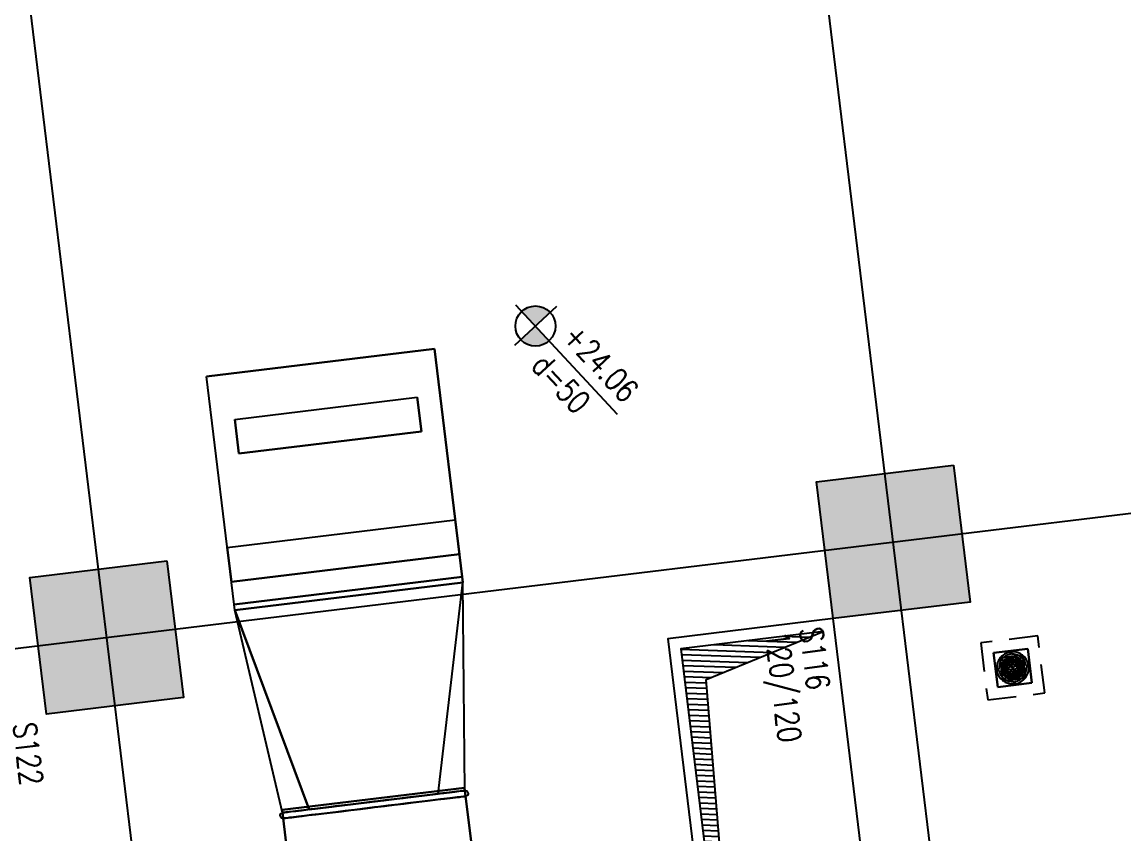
# Model space of a CAD drawing. Header units: inches. Extents: x 400392 to 401495, y 4543971 to 4544133.
# Drawn here: x 400445.86 to 400455.46, y 4544086.66 to 4544093.73 of the extents above; entities that cross this region are included whole.
import ezdxf

# ---------------------------------------------------------------- set-up
doc = ezdxf.new("R2010")
doc.units = ezdxf.units.IN
doc.header["$MEASUREMENT"] = 0
for name, pattern in [('AKS', [3, 2.5, -0.25, 0, -0.25]), ('CIZGI', [0.4, 0.25, -0.15]), ('CONTINU', [0])]:
    doc.linetypes.add(name, pattern=pattern)
doc.layers.add('A-DETL-GENF', color=92, linetype='Continuous', lineweight=9)
for name, color, linetype in [('aks prota', 2, 'AKS'), ('boşluk prota', 2, 'Continuous'), ('boşluk taraması prota', 252, 'Continuous'), ('kiriş prota', 6, 'Continuous'), ('kolon prota', 1, 'Continuous'), ('kolon tarama prota', 252, 'Continuous'), ('lkolon prota', 4, 'Continuous'), ('PRT-MI-a_fit_drainage', 10, 'Continuous'), ('st-s_level (kot)', 6, 'Continuous'), ('st-s_levelmark (kot işareti)', 4, 'Continuous'), ('tkolon prota', 6, 'Continuous')]:
    doc.layers.add(name, color=color, linetype=linetype)
doc.styles.add('OLCU', font='romanstw.shx')
doc.styles.add('tkolon', font='romanstw.shx')

# ---------------------------------------------------------------- blocks, each defined once
blk = doc.blocks.new('+24.06 mekanik')
at = {"layer": 'kolon tarama prota', "color": 253}
for p, q in [((10397.33107220294, 156094.7818936363), (10097.33107220294, 156094.7818936363)), ((10097.33107220294, 156094.7818936363), (10097.33107220294, 155794.7818936363)), ((10097.33107220294, 155794.7818936363), (10097.33107220294, 156094.7818936363)), ((10097.33107220294, 156094.7818936363), (10397.33107220294, 156094.7818936363)), ((10097.33107220294, 156094.7818936363), (10097.33107220294, 156094.7818936363)), ((10242.33107220294, 156084.6925794327), (10242.33107220294, 156064.6776817192)), ((10242.33107220294, 156064.6776817192), (10242.33107220294, 156084.6925794327)), ((10242.33107220294, 156084.6925794327), (10242.33107220294, 156084.6925794327)), ((10242.33107220294, 156064.6776817192), (10242.33107220294, 156064.6776817192)), ((10242.33107220294, 156039.6502234414), (10242.33107220294, 156019.6150413718)), ((10242.33107220294, 156019.6150413718), (10242.33107220294, 156039.6502234414)), ((10242.33107220294, 156039.6502234414), (10242.33107220294, 156039.6502234414)), ((10242.33107220294, 156019.6150413718), (10242.33107220294, 156019.6150413718)), ((10252.33107220294, 156064.6776817192), (10252.33107220294, 156084.6925794327)), ((10252.33107220294, 156084.6925794327), (10252.33107220294, 156064.6776817192)), ((10252.33107220294, 156084.6925794327), (10252.33107220294, 156084.6925794327)), ((10252.33107220294, 156064.6776817192), (10252.33107220294, 156064.6776817192)), ((10252.33107220294, 156019.6150413718), (10252.33107220294, 156039.6502234414)), ((10252.33107220294, 156039.6502234414), (10252.33107220294, 156019.6150413718)), ((10252.33107220294, 156039.6502234414), (10252.33107220294, 156039.6502234414)), ((10252.33107220294, 156019.6150413718), (10252.33107220294, 156019.6150413718)), ((10397.33107220294, 155794.7818936363), (10397.33107220294, 156094.7818936363)), ((10397.33107220294, 156094.7818936363), (10397.33107220294, 155794.7818936363)), ((10397.33107220294, 156094.7818936363), (10397.33107220294, 156094.7818936363)), ((10127.43528412013, 155949.7818936363), (10107.42038640661, 155949.7818936363)), ((10107.42038640661, 155949.7818936363), (10127.43528412013, 155949.7818936363)), ((10107.42038640661, 155949.7818936363), (10107.42038640661, 155949.7818936363)), ((10107.42038640661, 155939.7818936363), (10127.43528412013, 155939.7818936363)), ((10127.43528412013, 155939.7818936363), (10107.42038640661, 155939.7818936363)), ((10107.42038640661, 155939.7818936363), (10107.42038640661, 155939.7818936363)), ((10127.43528412013, 155949.7818936363), (10127.43528412013, 155949.7818936363)), ((10127.43528412013, 155939.7818936363), (10127.43528412013, 155939.7818936363)), ((10172.49792446747, 155949.7818936363), (10152.46274239789, 155949.7818936363)), ((10152.46274239789, 155949.7818936363), (10172.49792446747, 155949.7818936363)), ((10152.46274239789, 155949.7818936363), (10152.46274239789, 155949.7818936363)), ((10152.46274239789, 155939.7818936363), (10172.49792446747, 155939.7818936363)), ((10172.49792446747, 155939.7818936363), (10152.46274239789, 155939.7818936363)), ((10152.46274239789, 155939.7818936363), (10152.46274239789, 155939.7818936363)), ((10172.49792446747, 155949.7818936363), (10172.49792446747, 155949.7818936363)), ((10172.49792446747, 155939.7818936363), (10172.49792446747, 155939.7818936363)), ((10217.75067328745, 155949.7818936363), (10197.58170034761, 155949.7818936363)), ((10197.58170034761, 155949.7818936363), (10217.75067328745, 155949.7818936363)), ((10197.58170034761, 155949.7818936363), (10197.58170034761, 155949.7818936363)), ((10197.58170034761, 155939.7818936363), (10217.75067328745, 155939.7818936363)), ((10217.75067328745, 155939.7818936363), (10197.58170034761, 155939.7818936363)), ((10197.58170034761, 155939.7818936363), (10197.58170034761, 155939.7818936363)), ((10217.75067328745, 155949.7818936363), (10217.75067328745, 155949.7818936363)), ((10217.75067328745, 155939.7818936363), (10217.75067328745, 155939.7818936363)), ((10242.33107220294, 155994.5312654917), (10242.33107220294, 155974.3622925518)), ((10242.33107220294, 155974.3622925518), (10242.33107220294, 155994.5312654917)), ((10242.33107220294, 155994.5312654917), (10242.33107220294, 155994.5312654917)), ((10242.33107220294, 155974.3622925518), (10242.33107220294, 155974.3622925518)), ((10252.33107220294, 155974.3622925518), (10252.33107220294, 155994.5312654917)), ((10252.33107220294, 155994.5312654917), (10252.33107220294, 155974.3622925518)), ((10252.33107220294, 155994.5312654917), (10252.33107220294, 155994.5312654917)), ((10252.33107220294, 155974.3622925518), (10252.33107220294, 155974.3622925518)), ((10297.08044405827, 155949.7818936363), (10276.91147111844, 155949.7818936363)), ((10276.91147111844, 155949.7818936363), (10297.08044405827, 155949.7818936363)), ((10276.91147111844, 155949.7818936363), (10276.91147111844, 155949.7818936363)), ((10276.91147111844, 155939.7818936363), (10297.08044405827, 155939.7818936363)), ((10297.08044405827, 155939.7818936363), (10276.91147111844, 155939.7818936363)), ((10276.91147111844, 155939.7818936363), (10276.91147111844, 155939.7818936363)), ((10297.08044405827, 155949.7818936363), (10297.08044405827, 155949.7818936363)), ((10297.08044405827, 155939.7818936363), (10297.08044405827, 155939.7818936363)), ((10342.19940200799, 155949.7818936363), (10322.16421993842, 155949.7818936363)), ((10322.16421993842, 155949.7818936363), (10342.19940200799, 155949.7818936363)), ((10322.16421993842, 155949.7818936363), (10322.16421993842, 155949.7818936363)), ((10322.16421993842, 155939.7818936363), (10342.19940200799, 155939.7818936363)), ((10342.19940200799, 155939.7818936363), (10322.16421993842, 155939.7818936363)), ((10322.16421993842, 155939.7818936363), (10322.16421993842, 155939.7818936363)), ((10342.19940200799, 155949.7818936363), (10342.19940200799, 155949.7818936363)), ((10342.19940200799, 155939.7818936363), (10342.19940200799, 155939.7818936363)), ((10387.24175799928, 155949.7818936363), (10367.22686028576, 155949.7818936363)), ((10367.22686028576, 155949.7818936363), (10387.24175799928, 155949.7818936363)), ((10367.22686028576, 155949.7818936363), (10367.22686028576, 155949.7818936363)), ((10367.22686028576, 155939.7818936363), (10387.24175799928, 155939.7818936363)), ((10387.24175799928, 155939.7818936363), (10367.22686028576, 155939.7818936363)), ((10367.22686028576, 155939.7818936363), (10367.22686028576, 155939.7818936363)), ((10387.24175799928, 155949.7818936363), (10387.24175799928, 155949.7818936363)), ((10387.24175799928, 155939.7818936363), (10387.24175799928, 155939.7818936363)), ((10242.33107220294, 155915.2014947208), (10242.33107220294, 155895.032521781)), ((10242.33107220294, 155895.032521781), (10242.33107220294, 155915.2014947208)), ((10242.33107220294, 155915.2014947208), (10242.33107220294, 155915.2014947208)), ((10242.33107220294, 155895.032521781), (10242.33107220294, 155895.032521781)), ((10242.33107220294, 155869.9487459009), (10242.33107220294, 155849.9135638313)), ((10242.33107220294, 155849.9135638313), (10242.33107220294, 155869.9487459009)), ((10242.33107220294, 155869.9487459009), (10242.33107220294, 155869.9487459009)), ((10242.33107220295, 155849.9135638313), (10242.33107220295, 155849.9135638313)), ((10242.33107220294, 155824.8861055535), (10242.33107220294, 155804.87120784)), ((10242.33107220294, 155804.87120784), (10242.33107220294, 155824.8861055535)), ((10242.33107220294, 155824.8861055535), (10242.33107220294, 155824.8861055535)), ((10252.33107220294, 155895.032521781), (10252.33107220294, 155915.2014947208)), ((10252.33107220294, 155915.2014947208), (10252.33107220294, 155895.032521781)), ((10252.33107220294, 155915.2014947208), (10252.33107220294, 155915.2014947208)), ((10252.33107220294, 155895.032521781), (10252.33107220294, 155895.032521781)), ((10252.33107220294, 155849.9135638313), (10252.33107220294, 155869.9487459009)), ((10252.33107220294, 155869.9487459009), (10252.33107220294, 155849.9135638313)), ((10252.33107220294, 155869.9487459009), (10252.33107220294, 155869.9487459009)), ((10252.33107220294, 155849.9135638313), (10252.33107220294, 155849.9135638313)), ((10252.33107220295, 155804.87120784), (10252.33107220294, 155824.8861055535)), ((10252.33107220294, 155824.8861055535), (10252.33107220295, 155804.87120784)), ((10252.33107220294, 155824.8861055535), (10252.33107220294, 155824.8861055535)), ((10097.33107220294, 155794.7818936363), (10397.33107220294, 155794.7818936363)), ((10397.33107220294, 155794.7818936363), (10097.33107220294, 155794.7818936363)), ((10097.33107220294, 155794.7818936363), (10097.33107220294, 155794.7818936363)), ((10242.33107220295, 155804.87120784), (10242.33107220295, 155804.87120784)), ((10252.33107220295, 155804.87120784), (10252.33107220295, 155804.87120784)), ((10397.33107220294, 155794.7818936363), (10397.33107220294, 155794.7818936363)), ((6882.664332598561, 151281.5959660305), (6882.664332598561, 151281.5959660305)), ((6882.664332598561, 151281.5959660305), (6882.664332598561, 149281.5959660305)), ((6882.664332598561, 149281.5959660305), (6882.664332598561, 151281.5959660305)), ((6882.664332598561, 151281.5959660305), (8882.66433259856, 151281.5959660305)), ((8882.66433259856, 151281.5959660305), (6882.664332598561, 151281.5959660305)), ((8682.664332598555, 151281.5959660305), (8382.664332598555, 151281.5959660305)), ((8382.664332598555, 151281.5959660305), (8382.664332598555, 151281.5959660305)), ((8382.664332598555, 151281.5959660305), (8682.664332598555, 151281.5959660305)), ((8382.664332598555, 149281.5959660305), (8382.664332598555, 151281.5959660305)), ((8382.664332598555, 149281.5959660305), (8382.664332598555, 151281.5959660305)), ((8682.664332598555, 151281.5959660305), (8682.664332598555, 151281.5959660305)), ((8682.664332598555, 151281.5959660305), (8682.664332598557, 149281.5959660305)), ((8682.664332598557, 149281.5959660305), (8682.664332598555, 151281.5959660305)), ((8882.66433259856, 151281.5959660305), (8882.66433259856, 149281.5959660305)), ((8882.66433259856, 149281.5959660305), (8882.66433259856, 151281.5959660305)), ((8882.66433259856, 151281.5959660305), (8882.66433259856, 151281.5959660305)), ((8882.66433259856, 151281.5959660305), (8882.66433259856, 151281.5959660305)), ((8882.66433259856, 151281.5959660305), (8882.66433259856, 149281.5959660305)), ((8882.66433259856, 149281.5959660305), (8882.66433259856, 151281.5959660305)), ((8882.66433259856, 151281.5959660305), (8932.66433259856, 151281.5959660305)), ((8932.66433259856, 151281.5959660305), (8882.66433259856, 151281.5959660305)), ((8932.66433259856, 151281.5959660305), (8932.66433259856, 149281.5959660305)), ((8932.66433259856, 149281.5959660305), (8932.66433259856, 151281.5959660305)), ((8932.66433259856, 151281.5959660305), (8932.66433259856, 151281.5959660305)), ((10732.66433259856, 150847.2813909798), (8932.66433259856, 151281.5959660305)), ((8932.66433259856, 149281.5959660305), (8932.66433259856, 151281.5959660305)), ((10732.66433259856, 150847.2813909798), (8932.66433259856, 151281.5959660305)), ((8932.66433259856, 151281.5959660305), (8932.66433259856, 151281.5959660305)), ((8932.66433259856, 151281.5959660305), (8932.66433259856, 149281.5959660305)), ((10732.66433259856, 151081.5959660305), (8932.680187749836, 151281.5942043471)), ((7582.664332598557, 151081.5959660305), (7282.664332598557, 151081.5959660305)), ((7282.664332598557, 151081.5959660305), (7282.664332598557, 151081.5959660305)), ((7282.664332598557, 151081.5959660305), (7582.664332598557, 151081.5959660305)), ((7282.664332598556, 149481.5959660305), (7282.664332598557, 151081.5959660305)), ((7282.664332598556, 149481.5959660305), (7282.664332598557, 151081.5959660305)), ((7582.664332598557, 151081.5959660305), (7582.664332598557, 151081.5959660305)), ((7582.664332598557, 151081.5959660305), (7582.664332598557, 149481.5959660305)), ((7582.664332598557, 149481.5959660305), (7582.664332598557, 151081.5959660305)), ((13407.66433259856, 151081.5959660305), (10707.66433259856, 151081.5959660305)), ((10707.66433259856, 151081.5959660305), (10707.66433259856, 149481.5959660305)), ((10707.66433259856, 149481.5959660305), (10707.66433259856, 151081.5959660305)), ((10707.66433259856, 151081.5959660305), (13407.66433259856, 151081.5959660305)), ((10707.66433259856, 151081.5959660305), (10707.66433259856, 151081.5959660305)), ((13332.66433259856, 151081.5959660305), (10782.66433259856, 151081.5959660305)), ((10732.66433259856, 150847.2813909798), (10732.66433259856, 149715.9105410813)), ((10732.66433259856, 150847.2813909798), (10732.66433259856, 150847.2813909798)), ((10732.66433259856, 149715.9105410813), (10732.66433259856, 150847.2813909798)), ((10782.66433259856, 150281.5959660305), (10782.66433259856, 150281.5959660305)), ((10782.66433259856, 150281.5959660305), (10782.66433259856, 150281.5959660305)), ((8932.66433259856, 149281.5959660305), (10732.66433259856, 149715.9105410813)), ((10732.66433259856, 149715.9105410813), (8932.66433259856, 149281.5959660305)), ((10732.66433259856, 149715.9105410813), (10732.66433259856, 149715.9105410813)), ((7582.664332598557, 149481.5959660305), (7282.664332598556, 149481.5959660305)), ((7282.664332598556, 149481.5959660305), (7282.664332598556, 149481.5959660305)), ((7282.664332598556, 149481.5959660305), (7582.664332598557, 149481.5959660305)), ((7582.664332598557, 149481.5959660305), (7582.664332598557, 149481.5959660305)), ((10732.66433259856, 149481.5959660305), (8932.680187749836, 149281.597727714)), ((10707.66433259856, 149481.5959660305), (13407.66433259856, 149481.5959660305)), ((13407.66433259856, 149481.5959660305), (10707.66433259856, 149481.5959660305)), ((10707.66433259856, 149481.5959660305), (10707.66433259856, 149481.5959660305)), ((10782.66433259856, 149481.5959660305), (13332.66433259856, 149481.5959660305)), ((6882.664332598561, 149281.5959660305), (6882.664332598561, 149281.5959660305)), ((8882.66433259856, 149281.5959660305), (6882.664332598561, 149281.5959660305)), ((8882.66433259856, 149281.5959660305), (6882.664332598561, 149281.5959660305)), ((8682.664332598557, 149281.5959660305), (8382.664332598555, 149281.5959660305)), ((8382.664332598555, 149281.5959660305), (8382.664332598555, 149281.5959660305)), ((8382.664332598555, 149281.5959660305), (8682.664332598557, 149281.5959660305)), ((8682.664332598557, 149281.5959660305), (8682.664332598557, 149281.5959660305)), ((8882.66433259856, 149281.5959660305), (8882.66433259856, 149281.5959660305)), ((8882.66433259856, 149281.5959660305), (8882.66433259856, 149281.5959660305)), ((8932.66433259856, 149281.5959660305), (8882.66433259856, 149281.5959660305)), ((8932.66433259856, 149281.5959660305), (8882.66433259856, 149281.5959660305)), ((8932.66433259856, 149281.5959660305), (8932.66433259856, 149281.5959660305)), ((8932.66433259856, 149281.5959660305), (8932.66433259856, 149281.5959660305))]:
    blk.add_line(p, q, dxfattribs=at)
at = {"layer": 'kolon tarama prota', "color": 253, "flags": 128}
for points in [[(10732.66433259856, 151081.5959660305), (10737.27753057247, 151096.065876298), (10749.41459685049, 151105.1955817072), (10764.59627626757, 151105.6157111784), (10777.21968140552, 151097.1712134776), (10782.62607090384, 151082.9785797795), (10782.66433259856, 151081.5959660305)], [(10732.66433259856, 151081.5959660305), (10732.66433259856, 151076.8381894486), (10732.66433259856, 151062.6214507976), (10732.66433259856, 151039.1148502433), (10732.66433259856, 151006.5979856697), (10732.66433259856, 150965.4576270187), (10732.66433259856, 150916.1831158778), (10732.66433259856, 150859.360545035), (10732.66433259856, 150795.6657872325), (10732.66433259856, 150725.856456038), (10732.66433259856, 150650.7628944543), (10732.66433259856, 150571.2782984533), (10732.66433259856, 150488.3480929089), (10732.66433259856, 150402.9586862955), (10732.66433259856, 150316.1257379112), (10732.66433259856, 150281.5959660305)], [(10732.66433259856, 150281.5959660305), (10732.66433259856, 150368.7154592176), (10732.66433259856, 150454.7987146933), (10732.66433259856, 150538.8218202153), (10732.66433259856, 150619.7853678739), (10732.66433259856, 150696.7263414917), (10732.66433259856, 150768.7295711623), (10732.66433259856, 150834.9386186859), (10732.66433259856, 150894.5659644231), (10732.66433259856, 150946.9023744006), (10732.66433259856, 150991.3253362543), (10732.66433259856, 151027.3064636649), (10732.66433259856, 151054.4177812191), (10732.66433259856, 151072.3368149374), (10732.66433259856, 151080.8504279223), (10732.66433259856, 151081.5959660305)], [(10782.66433259856, 151081.5959660305), (10782.66433259856, 151076.8381894486), (10782.66433259856, 151062.6214507976), (10782.66433259856, 151039.1148502433), (10782.66433259856, 151006.5979856697), (10782.66433259856, 150965.4576270187), (10782.66433259856, 150916.1831158778), (10782.66433259856, 150859.360545035), (10782.66433259856, 150795.6657872325), (10782.66433259856, 150725.856456038), (10782.66433259856, 150650.7628944543), (10782.66433259856, 150571.2782984533), (10782.66433259856, 150488.3480929089), (10782.66433259856, 150402.9586862955), (10782.66433259856, 150316.1257379112), (10782.66433259856, 150281.5959660305)], [(10782.66433259856, 150281.5959660305), (10782.66433259856, 150368.7154592176), (10782.66433259856, 150454.7987146933), (10782.66433259856, 150538.8218202153), (10782.66433259856, 150619.7853678739), (10782.66433259856, 150696.7263414917), (10782.66433259856, 150768.7295711623), (10782.66433259856, 150834.9386186859), (10782.66433259856, 150894.5659644231), (10782.66433259856, 150946.9023744006), (10782.66433259856, 150991.3253362543), (10782.66433259856, 151027.3064636649), (10782.66433259856, 151054.4177812191), (10782.66433259856, 151072.3368149374), (10782.66433259856, 151080.8504279223), (10782.66433259856, 151081.5959660305)], [(10732.66433259856, 149481.5959660305), (10732.66433259856, 149486.3537426125), (10732.66433259856, 149500.5704812635), (10732.66433259856, 149524.0770818178), (10732.66433259856, 149556.5939463914), (10732.66433259856, 149597.7343050424), (10732.66433259856, 149647.0088161832), (10732.66433259856, 149703.831387026), (10732.66433259856, 149767.5261448285), (10732.66433259856, 149837.3354760231), (10732.66433259856, 149912.4290376068), (10732.66433259856, 149991.9136336077), (10732.66433259856, 150074.8438391522), (10732.66433259856, 150160.2332457655), (10732.66433259856, 150247.0661941499), (10732.66433259856, 150281.5959660305)], [(10732.66433259856, 150281.5959660305), (10732.66433259856, 150194.4764728435), (10732.66433259856, 150108.3932173677), (10732.66433259856, 150024.3701118458), (10732.66433259856, 149943.4065641871), (10732.66433259856, 149866.4655905694), (10732.66433259856, 149794.4623608988), (10732.66433259856, 149728.2533133751), (10732.66433259856, 149668.625967638), (10732.66433259856, 149616.2895576604), (10732.66433259856, 149571.8665958068), (10732.66433259856, 149535.8854683962), (10732.66433259856, 149508.774150842), (10732.66433259856, 149490.8551171237), (10732.66433259856, 149482.3415041388), (10732.66433259856, 149481.5959660305)], [(10782.66433259856, 149481.5959660305), (10782.66433259856, 149486.3537426125), (10782.66433259856, 149500.5704812635), (10782.66433259856, 149524.0770818178), (10782.66433259856, 149556.5939463914), (10782.66433259856, 149597.7343050424), (10782.66433259856, 149647.0088161832), (10782.66433259856, 149703.831387026), (10782.66433259856, 149767.5261448285), (10782.66433259856, 149837.3354760231), (10782.66433259856, 149912.4290376068), (10782.66433259856, 149991.9136336077), (10782.66433259856, 150074.8438391522), (10782.66433259856, 150160.2332457655), (10782.66433259856, 150247.0661941499), (10782.66433259856, 150281.5959660305)], [(10782.66433259856, 150281.5959660305), (10782.66433259856, 150194.4764728435), (10782.66433259856, 150108.3932173677), (10782.66433259856, 150024.3701118458), (10782.66433259856, 149943.4065641871), (10782.66433259856, 149866.4655905694), (10782.66433259856, 149794.4623608988), (10782.66433259856, 149728.2533133751), (10782.66433259856, 149668.625967638), (10782.66433259856, 149616.2895576604), (10782.66433259856, 149571.8665958068), (10782.66433259856, 149535.8854683962), (10782.66433259856, 149508.774150842), (10782.66433259856, 149490.8551171237), (10782.66433259856, 149482.3415041388), (10782.66433259856, 149481.5959660305)], [(10782.66433259856, 149481.5959660305), (10778.05113462465, 149467.126055763), (10765.91406834663, 149457.9963503538), (10750.73238892955, 149457.5762208826), (10738.1089837916, 149466.0207185834), (10732.70259429329, 149480.2133522815), (10732.66433259856, 149481.5959660305)]]:
    blk.add_lwpolyline(points, dxfattribs=at)
at = {"layer": 'kolon tarama prota', "color": 253}
for centre, radius, start, end in [((10247.33107220294, 155944.7818936363), 140, 92.04671309767238, 177.9532869025657), ((10247.33107220294, 155944.7818936363), 140.0000000000001, 92.04671309767238, 177.9532869025657), ((10247.33107220294, 155944.7818936363), 120, 92.38801546320558, 177.6119845372847), ((10247.33107220294, 155944.7818936363), 120, 92.38801546320558, 177.6119845372847), ((10247.33107220294, 155944.7818936363), 100.0000000000001, 90, 270), ((10247.33107220294, 155944.7818936363), 100.0000000000001, 90, 270), ((10247.33107220294, 155944.7818936363), 95, 93.01696130978208, 176.9830386893963), ((10247.33107220294, 155944.7818936363), 95, 93.01696130978208, 176.9830386893963), ((10247.33107220294, 155944.7818936363), 90.00000000000009, 90, 270), ((10247.33107220294, 155944.7818936363), 90.00000000000009, 90, 270), ((10247.33107220294, 155944.7818936363), 75.00000000000003, 93.82255372931537, 176.1774462699498), ((10247.33107220294, 155944.7818936363), 74.99999999999999, 93.82255372931537, 176.1774462699498), ((10247.33107220294, 155944.7818936363), 100.0000000000001, 270, 90), ((10247.33107220294, 155944.7818936363), 100.0000000000001, 270, 90), ((10247.33107220294, 155944.7818936363), 90.0000000000001, 270, 90), ((10247.33107220294, 155944.7818936363), 90.0000000000001, 270, 90), ((10247.33107220294, 155944.7818936363), 140.0000000000001, 2.04671309743427, 87.95328690232766), ((10247.33107220294, 155944.7818936363), 140.0000000000001, 2.04671309743427, 87.95328690232766), ((10247.33107220294, 155944.7818936363), 120, 2.388015462715327, 87.61198453679442), ((10247.33107220294, 155944.7818936363), 120, 2.388015462715327, 87.61198453679442), ((10247.33107220294, 155944.7818936363), 95.00000000000001, 3.016961310603695, 86.98303869021795), ((10247.33107220294, 155944.7818936363), 95.00000000000003, 3.016961310603695, 86.98303869021795), ((10247.33107220294, 155944.7818936363), 75, 3.822553730050246, 86.17744627068463), ((10247.33107220294, 155944.7818936363), 75.00000000000003, 3.822553730050246, 86.17744627068463), ((10247.33107220294, 155944.7818936363), 140.0000000000001, 182.0467130974343, 267.9532869023276), ((10247.33107220294, 155944.7818936363), 140, 182.0467130974343, 267.9532869023276), ((10247.33107220294, 155944.7818936363), 120, 182.3880154627153, 267.6119845367944), ((10247.33107220294, 155944.7818936363), 120, 182.3880154627153, 267.6119845367944), ((10247.33107220294, 155944.7818936363), 95.00000000000001, 183.0169613106037, 266.9830386902179), ((10247.33107220294, 155944.7818936363), 94.99999999999999, 183.0169613106037, 266.9830386902179), ((10247.33107220294, 155944.7818936363), 75, 183.8225537300502, 266.1774462706846), ((10247.33107220294, 155944.7818936363), 75.00000000000001, 183.8225537300502, 266.1774462706846), ((10247.33107220294, 155944.7818936363), 58.99999999999454, 0, 180), ((10247.33107220294, 155944.7818936363), 59.00000000000924, 180, 0), ((10247.33107220294, 155944.7818936363), 50.00000000000004, 90, 270), ((10247.33107220294, 155944.7818936363), 50.00000000000004, 90, 270), ((10247.33107220294, 155944.7818936363), 50.00000000000001, 95.73917047735931, 174.2608295224026), ((10247.33107220294, 155944.7818936363), 50.00000000000001, 95.73917047735931, 174.2608295224026), ((10247.33107220294, 155944.7818936363), 50.00000000000001, 185.7391704775974, 264.2608295226407), ((10247.33107220294, 155944.7818936363), 50, 185.7391704775974, 264.2608295226407), ((10247.33107220294, 155944.7818936363), 30.00000000000001, 99.5940682267112, 170.405931773681), ((10247.33107220294, 155944.7818936363), 29.99999999999999, 99.5940682267112, 170.405931773681), ((10247.33107220294, 155944.7818936363), 29.99999999999999, 189.594068226319, 260.4059317732888), ((10247.33107220294, 155944.7818936363), 30.00000000000001, 189.594068226319, 260.4059317732888), ((10247.33107220294, 155915.2818936363), 29.49999999998909, 90, 270.0000000000244), ((10247.33107220293, 155974.2818936363), 29.49999999999813, 270.0000000000014, 89.99999999998411), ((10247.33107220294, 155944.7818936363), 50.00000000000005, 270, 90), ((10247.33107220294, 155944.7818936363), 50.00000000000005, 270, 90), ((10247.33107220294, 155944.7818936363), 50.00000000000001, 5.739170477597422, 84.26082952264073), ((10247.33107220294, 155944.7818936363), 50.00000000000001, 5.739170477597422, 84.26082952264073), ((10247.33107220294, 155944.7818936363), 29.99999999999999, 9.594068226318972, 80.4059317732888), ((10247.33107220294, 155944.7818936363), 30.00000000000001, 9.594068226318972, 80.4059317732888), ((10247.33107220294, 155944.7818936363), 49.99999999999999, 275.7391704773593, 354.2608295224026), ((10247.33107220294, 155944.7818936363), 30.00000000000001, 279.5940682267112, 350.4059317736811), ((10247.33107220294, 155944.7818936363), 95.00000000000001, 273.016961309782, 356.9830386893963), ((10247.33107220294, 155944.7818936363), 75.00000000000001, 273.8225537293154, 356.1774462699498), ((10247.33107220294, 155944.7818936363), 140, 272.0467130976724, 357.9532869025658), ((10247.33107220294, 155944.7818936363), 120, 272.3880154632056, 357.6119845372847), ((10247.33107220294, 155944.7818936363), 30, 279.5940682267112, 350.4059317736811), ((10247.33107220294, 155944.7818936363), 50.00000000000002, 275.7391704773593, 354.2608295224026), ((10247.33107220294, 155944.7818936363), 75, 273.8225537293154, 356.1774462699498), ((10247.33107220294, 155944.7818936363), 95.00000000000004, 273.016961309782, 356.9830386893963), ((10247.33107220294, 155944.7818936363), 120, 272.3880154632056, 357.6119845372847), ((10247.33107220294, 155944.7818936363), 140, 272.0467130976724, 357.9532869025658)]:
    blk.add_arc(centre, radius, start, end, dxfattribs=at)
blk = doc.blocks.new('YER SUZGECI_20x20')
at = {"color": 2}
blk.add_lwpolyline([(-20, 0), (0, 0), (0, 20), (-20, 20)], close=True, dxfattribs=at)
for points in [[(0, 20), (-20, 0)], [(-20, 20), (0, 0)]]:
    blk.add_lwpolyline(points, dxfattribs=at)
blk.add_circle((-10, 10), 7, dxfattribs=at)
blk = doc.blocks.new('PLAN_KOT')
at = {"layer": 'st-s_levelmark (kot işareti)'}
h = blk.add_hatch(color=256, dxfattribs=at)
h.paths.add_polyline_path([(0, 17.5, 0.4142135623730951), (-17.5, 0), (0, 0)])
h.paths.add_polyline_path([(17.5, 0), (0, 0), (0, -17.5, 0.4142135623730951)])
for p, q in [((0, 25), (0, -25)), ((105, 0), (-25, 0))]:
    blk.add_line(p, q, dxfattribs=at)
blk.add_circle((0, 0), 17.5, dxfattribs=at)
at = {"layer": 'st-s_level (kot)', "color": 6, "style": 'OLCU', "width": 0.8}
for tag, p in [('KOT', (22.6700442370493, 9.780006943954504)), ('DÖŞEME_KALINLIĞI', (22.6700442370493, -27.62999305603444))]:
    blk.add_attdef(tag, p, '', height=20, dxfattribs=at)
blk = doc.blocks.new('A$C1a5ef8c2')
at = {"layer": 'boşluk taraması prota', "ltscale": 2}
h = blk.add_hatch(dxfattribs=at)
h.set_pattern_fill('ANSI31', color=256, scale=0.03000000000073284, angle=-47.07600604191619, style=0)
h.set_pattern_definition([(357.9239939580838, (-1598.535689676646, 1238.987384762615), (0.003450451556188617, 0.09518748281418964), [])])
h.paths.add_polyline_path([(60.22596542024985, 113.3883918859065), (61.24389997636899, 113.8076768927276), (60.00301629630849, 113.6569861825556), (60.61783439712599, 108.5941807627678)])
at = {"layer": 'kolon tarama prota'}
h = blk.add_hatch(color=256, dxfattribs=at)
h.dxf.hatch_style = 1
h.paths.add_polyline_path([(62.37770066509256, 115.2549142604694), (62.52236374799395, 114.0636659273878), (61.33111541485414, 113.9190028440207), (61.18645233148709, 115.1102511780336)])
h = blk.add_hatch(color=256, dxfattribs=at)
h.dxf.hatch_style = 1
h.paths.add_polyline_path([(55.52802274643909, 114.423101535067), (55.67268582934048, 113.2318532019854), (54.48143749573501, 113.0871901195496), (54.33677441236796, 114.2784384526312)])
at = {"layer": 'aks prota', "ltscale": 10}
for p, q in [((70.61671532026958, 42.43251693062484), (60.51070306886686, 125.6518845772371)), ((70.61671532056062, 42.43251693248749), (60.51070306939073, 125.6518845772371)), ((70.61671532003675, 42.43251693341881), (60.51070307020564, 125.6518845772371)), ((70.61671532003675, 42.43251693341881), (60.51070306927431, 125.6518845772371)), ((70.61671532061882, 42.43251693248749), (60.51070306869224, 125.6518845772371)), ((70.61671532003675, 42.43251693435013), (60.51077673130203, 125.651277994737)), ((62.62214540562127, 51.0284770578146), (53.66102515032981, 124.8200718518347)), ((62.62214540567948, 51.02847705408931), (53.66102515021339, 124.8200718518347)), ((62.62214540620334, 51.02847705595195), (53.66102515097009, 124.8200718518347)), ((62.62214540562127, 51.02847705688328), (53.66102515126113, 124.820071852766)), ((62.6221454058541, 51.02847705688328), (53.66102515079547, 124.820071852766)), ((62.62214540562127, 51.02847705688328), (53.66102515032981, 124.820071852766)), ((62.62214540556306, 51.02847705595195), (53.66102515003877, 124.820071852766)), ((42.09953983977903, 112.1879624333233), (88.45895570062567, 117.8177675837651)), ((42.09953983902233, 112.1879624314606), (88.45895570021821, 117.8177675828338)), ((42.09953984047752, 112.1879624323919), (88.4589557001018, 117.8177675828338)), ((42.09953984024469, 112.1879624323919), (88.45895570062567, 117.8177675828338)), ((42.09953983983723, 112.1879624323919), (88.45895570050925, 117.8177675837651)), ((42.09953983977903, 112.1879624323919), (88.45895570016, 117.8177675828338)), ((42.09953983919695, 112.1879624333233), (88.45895570120774, 117.8177675846964))]:
    blk.add_line(p, q, dxfattribs=at)
at = {"layer": 'boşluk prota', "ltscale": 0.05}
blk.add_lwpolyline([(60.22596542024985, 113.3883918859065), (61.24389997636899, 113.8076768927276), (60.00301629630849, 113.6569861825556), (60.61783439712599, 108.5941807627678)], close=True, dxfattribs=at)
at = {"layer": 'kiriş prota'}
blk.add_lwpolyline([(61.97004402894527, 108.657656035386), (61.33111541485414, 113.9190028440207), (59.89169034454972, 113.7442016191781), (60.5306189591065, 108.482854812406), (61.97004402894527, 108.657656035386)], dxfattribs=at)
at = {"layer": 'kolon prota', "color": 1}
for points in [[(62.37770066509256, 115.2549142604694), (62.52236374799395, 114.0636659273878), (61.33111541485414, 113.9190028440207), (61.18645233148709, 115.1102511780336)], [(55.52802274643909, 114.423101535067), (55.67268582934048, 113.2318532019854), (54.48143749573501, 113.0871901195496), (54.33677441236796, 114.2784384526312)]]:
    blk.add_lwpolyline(points, close=True, dxfattribs=at)
at = {"layer": 'PRT-MI-a_fit_drainage', "color": 2, "linetype": 'CIZGI'}
blk.add_lwpolyline([(63.11231407668674, 113.7679626336321), (62.61596060456941, 113.7076863497496), (62.67623688891763, 113.2113328762352), (63.17259036150062, 113.2716091610491)], close=True, dxfattribs=at)
at = {"layer": 'A-DETL-GENF', "xscale": 0.001000000000024428, "yscale": 0.001000000000024428, "zscale": 0.001000000000024428, "rotation": 276.923993958082}
blk.add_blockref('+24.06 mekanik', (-93.14853458531434, 104.8627004241571), dxfattribs=at)
at = {"layer": 'PRT-MI-a_fit_drainage', "color": 2, "xscale": 0.01000000000024428, "yscale": 0.01000000000024428, "zscale": 0.01000000000024428, "rotation": 186.9239939582147}
blk.add_blockref('YER SUZGECI_20x20', (62.7829495347687, 113.5768631938845), dxfattribs=at)
at = {"layer": 'st-s_level (kot)', "linetype": 'CONTINU', "ltscale": 0.1, "xscale": 0.01000000000024428, "yscale": 0.01000000000024428, "zscale": 0.01000000000024428, "rotation": 312.9239939580838}
blk.add_blockref('PLAN_KOT', (58.73848252970492, 116.4670324046165), dxfattribs=at).add_auto_attribs({'KOT': '+24.06', 'DÖŞEME_KALINLIĞI': 'd=50'})
at = {"layer": 'lkolon prota', "style": 'tkolon', "width": 0.8}
blk.add_text('120/120', height=0.2000000000048855, rotation=276.923994085215, dxfattribs=at).set_placement((60.74053750419989, 113.7964805951342))
at = {"layer": 'st-s_level (kot)', "color": 6, "style": 'OLCU', "width": 0.8}
for tag, p, rotation in [('D=60', (41.41703286580741, 99.58001939486712), 312.9239939495117), ('D=60', (34.91377208690392, 96.88071346003562), 312.9239939495117), ('D=60', (41.72404787596315, 89.55813579354435), 312.9239939495117), ('D=60', (74.07240101491334, 82.3654021685943), 276.923994085215), ('D=90', (58.45173784665531, 80.89350863266736), 312.9239939495117), ('D=60', (82.06995531456778, 73.76825603935868), 276.923994085215), ('D=60', (66.16953595646191, 72.69707751180977), 312.9239939495117), ('D=60', (59.52860149176558, 70.14633769541979), 312.9239939495117), ('D=60', (74.28302203526255, 63.91414567641914), 312.9239939495117), ('D=60', (67.52317142457468, 61.55037755891681), 312.9239939495117), ('D=60', (81.90516735991696, 55.7777361664921), 312.9239939495117), ('D=60', (75.51774133963045, 52.95441743545234), 312.9239939495117), ('D=60', (83.51231125422055, 44.35845731198788), 312.9239939495117), ('D=60', (93.86754728655796, 42.95339011400938), 312.9239939495117), ('D=60', (102.2343588467338, 34.1871841000393), 312.9239939495117), ('D=60', (95.21837176603731, 31.80971260089427), 312.9239939495117), ('D=60', (99.28763992898166, 27.66433198004961), 312.9239939495117), ('+22.51', (112.2286650243332, 23.93479506019503), 312.9239939495117), ('+20.81', (108.5519845855888, 21.49965451750904), 312.9239939495117), ('D=80', (97.11668090563035, 17.52580411545932), 312.9239939495117)]:
    blk.add_attdef(tag, p, '', height=0.2000000000048856, rotation=rotation, dxfattribs=at)
at = {"layer": 'tkolon prota', "style": 'tkolon', "width": 0.8}
for s, p in [('S116', (61.03834958747029, 113.8326463662088)), ('S122', (54.18867166974815, 113.0008336417377))]:
    blk.add_text(s, height=0.2000000000048855, rotation=276.923994085215, dxfattribs=at).set_placement(p)

msp = doc.modelspace()

# ---------------------------------------------------------------- hatches: boundary and pattern name
at = {"layer": 'boşluk taraması prota', "ltscale": 2}
h = msp.add_hatch(dxfattribs=at)
h.set_pattern_fill('ANSI31', color=256, scale=0.03000000000073284, angle=-47.07600604191619, style=0)
h.set_pattern_definition([(357.9239939580838, (398793.0566077785, 4545213.607518792), (0.003450451556188617, 0.09518748281418964), [])])
h.paths.add_polyline_path([(400451.8182628754, 4544088.008525915), (400452.8361974315, 4544088.427810922), (400451.5953137515, 4544088.277120212), (400452.2101318523, 4544083.214314792)])
at = {"layer": 'kolon tarama prota'}
h = msp.add_hatch(color=256, dxfattribs=at)
h.dxf.hatch_style = 1
h.paths.add_polyline_path([(400453.9699981203, 4544089.87504829), (400454.1146612032, 4544088.683799957), (400452.92341287, 4544088.539136874), (400452.7787497867, 4544089.730385208)])
h = msp.add_hatch(color=256, dxfattribs=at)
h.dxf.hatch_style = 1
h.paths.add_polyline_path([(400447.1203202016, 4544089.043235565), (400447.2649832845, 4544087.851987232), (400446.0737349509, 4544087.707324149), (400445.9290718675, 4544088.898572482)])

# ---------------------------------------------------------------- linework, layer by layer
at = {"layer": 'aks prota', "ltscale": 10}
for p, q in [((400462.2090127754, 4544017.05265096), (400452.103000524, 4544100.272018607)), ((400462.2090127757, 4544017.052650962), (400452.1030005246, 4544100.272018607)), ((400462.2090127752, 4544017.052650963), (400452.1030005245, 4544100.272018607)), ((400462.2090127758, 4544017.052650962), (400452.1030005239, 4544100.272018607)), ((400462.2090127752, 4544017.052650963), (400452.1030005254, 4544100.272018607)), ((400462.2090127752, 4544017.052650964), (400452.1030741865, 4544100.271412024)), ((400454.2144428608, 4544025.648611087), (400445.2533226055, 4544099.440205881)), ((400454.2144428609, 4544025.648611084), (400445.2533226054, 4544099.440205881)), ((400454.2144428614, 4544025.648611085), (400445.2533226061, 4544099.440205881)), ((400454.2144428608, 4544025.648611086), (400445.2533226064, 4544099.440205882)), ((400454.214442861, 4544025.648611086), (400445.253322606, 4544099.440205882)), ((400454.2144428608, 4544025.648611086), (400445.2533226055, 4544099.440205882)), ((400454.2144428607, 4544025.648611085), (400445.2533226052, 4544099.440205882)), ((400433.6918372942, 4544086.808096461), (400480.0512531554, 4544092.437901612)), ((400433.6918372944, 4544086.808096463), (400480.0512531564, 4544092.437901614)), ((400433.691837295, 4544086.808096463), (400480.0512531558, 4544092.437901613)), ((400433.6918372957, 4544086.808096462), (400480.0512531553, 4544092.437901612)), ((400433.6918372954, 4544086.808096462), (400480.0512531558, 4544092.437901612)), ((400433.691837295, 4544086.808096462), (400480.0512531557, 4544092.437901613)), ((400433.691837295, 4544086.808096462), (400480.0512531553, 4544092.437901612))]:
    msp.add_line(p, q, dxfattribs=at)
at = {"layer": 'boşluk prota', "ltscale": 0.05}
msp.add_lwpolyline([(400451.8182628754, 4544088.008525915), (400452.8361974315, 4544088.427810922), (400451.5953137515, 4544088.277120212), (400452.2101318523, 4544083.214314792)], close=True, dxfattribs=at)
at = {"layer": 'kiriş prota'}
msp.add_lwpolyline([(400453.5623414841, 4544083.277790065), (400452.92341287, 4544088.539136874), (400451.4839877997, 4544088.364335649), (400452.1229164143, 4544083.102988842), (400453.5623414841, 4544083.277790065)], dxfattribs=at)
at = {"layer": 'kolon prota', "color": 1}
for points in [[(400453.9699981203, 4544089.87504829), (400454.1146612032, 4544088.683799957), (400452.92341287, 4544088.539136874), (400452.7787497867, 4544089.730385208)], [(400447.1203202016, 4544089.043235565), (400447.2649832845, 4544087.851987232), (400446.0737349509, 4544087.707324149), (400445.9290718675, 4544088.898572482)]]:
    msp.add_lwpolyline(points, close=True, dxfattribs=at)
at = {"layer": 'PRT-MI-a_fit_drainage', "color": 2, "linetype": 'CIZGI'}
msp.add_lwpolyline([(400454.7046115319, 4544088.388096663), (400454.2082580597, 4544088.327820379), (400454.2685343441, 4544087.831466906), (400454.7648878167, 4544087.891743191)], close=True, dxfattribs=at)

# ---------------------------------------------------------------- block references
msp.add_blockref('A$C1a5ef8c2', (400391.5922974552, 4543974.62013403))
at = {"layer": 'A-DETL-GENF', "xscale": 0.001000000000024428, "yscale": 0.001000000000024428, "zscale": 0.001000000000024428, "rotation": 276.923993958082}
msp.add_blockref('+24.06 mekanik', (400298.4437628699, 4544079.482834454), dxfattribs=at)
at = {"layer": 'PRT-MI-a_fit_drainage', "color": 2, "xscale": 0.01000000000024428, "yscale": 0.01000000000024428, "zscale": 0.01000000000024428, "rotation": 186.9239939582147}
msp.add_blockref('YER SUZGECI_20x20', (400454.3752469899, 4544088.196997223), dxfattribs=at)
at = {"layer": 'st-s_level (kot)', "linetype": 'CONTINU', "ltscale": 0.1, "xscale": 0.01000000000024428, "yscale": 0.01000000000024428, "zscale": 0.01000000000024428, "rotation": 312.9239939580838}
msp.add_blockref('PLAN_KOT', (400450.3307799849, 4544091.087166434), dxfattribs=at).add_auto_attribs({'KOT': '+24.06', 'DÖŞEME_KALINLIĞI': 'd=50'})

# ---------------------------------------------------------------- texts
at = {"layer": 'lkolon prota', "style": 'tkolon', "width": 0.8}
msp.add_text('120/120', height=0.2000000000048855, rotation=276.923994085215, dxfattribs=at).set_placement((400452.3328349594, 4544088.416614625))
at = {"layer": 'tkolon prota', "style": 'tkolon', "width": 0.8}
for s, p in [('S116', (400452.6306470426, 4544088.452780396)), ('S122', (400445.7809691249, 4544087.620967671))]:
    msp.add_text(s, height=0.2000000000048855, rotation=276.923994085215, dxfattribs=at).set_placement(p)

doc.saveas('drawing.dxf')
